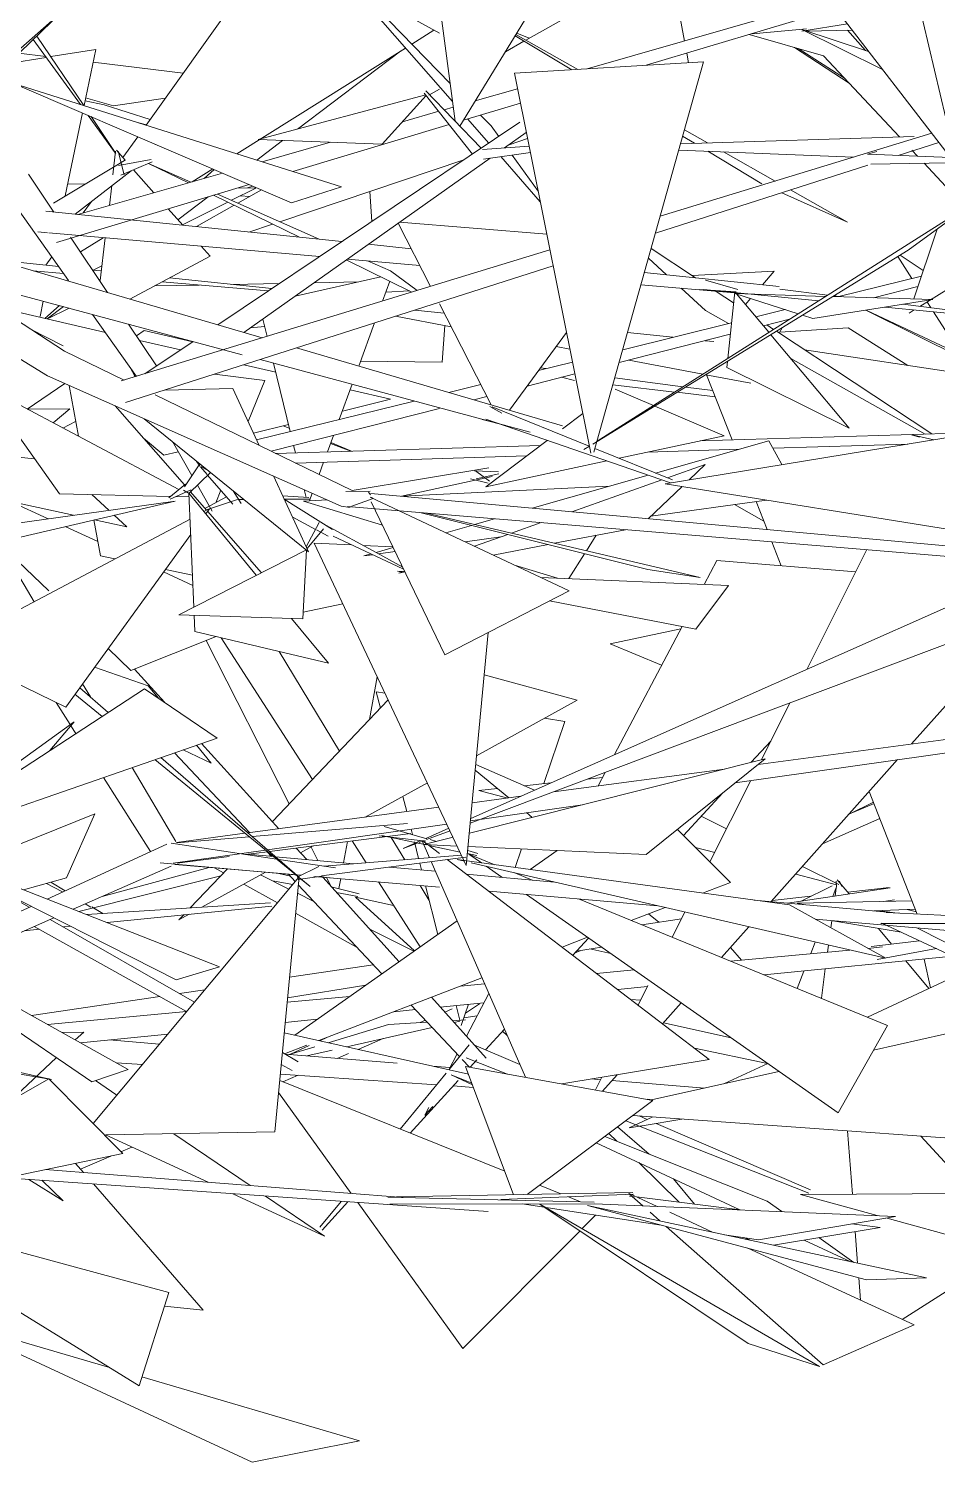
# Model space of a CAD drawing. Header units: millimetres. Extents: x 78096 to 288885, y -20632 to 149556.
# Drawn here: x 252855.6 to 253085.2, y 93341 to 93703.3 of the extents above; entities that cross this region are included whole.
import ezdxf

# ---------------------------------------------------------------- set-up
doc = ezdxf.new("R2010")
doc.units = ezdxf.units.MM
doc.layers.add('G-IMPT', color=8, linetype='Continuous', lineweight=9)
doc.layers.add('L-PLNT', color=71, linetype='Continuous', lineweight=9)

# ---------------------------------------------------------------- blocks, each defined once
blk = doc.blocks.new('ZZ-V - Tree Broadleaf 1 - 3dtree rotund SIMPLU-4826059-TOMH A-A')
at = {"layer": 'G-IMPT'}
for p, q in [((27321, 93720.96), (27324.86, 93700.22)), ((27214.84, 93715.37), (27188.8, 93678.94)), ((27247.11, 93708.54), (27265.63, 93689.46)), ((27262.94, 93702.22), (27250.86, 93708.84)), ((27305.18, 93712), (27284.79, 93700.46)), ((27266.24, 93684.9), (27245.63, 93708.42)), ((27261.57, 93702.97), (27255.94, 93699.44)), ((27296.36, 93692.96), (27282.06, 93701.53)), ((27282.28, 93701.88), (27297.88, 93693.05)), ((27282.48, 93702.21), (27285.58, 93700.9)), ((27341.22, 93701.89), (27360.01, 93696.47)), ((27366.06, 93702.96), (27370.63, 93697.84)), ((27176.09, 93698.09), (27164.72, 93696.27)), ((27176.09, 93698.09), (27173.13, 93683.88)), ((27254.37, 93698.45), (27211.76, 93671.71)), ((27227.08, 93677.93), (27253.12, 93697.66)), ((27284.31, 93700.18), (27279.61, 93697.52)), ((27352.66, 93698.59), (27366.47, 93689.58)), ((27365.31, 93690.81), (27353.6, 93698.32)), ((27163.59, 93696.09), (27154.05, 93694.56)), ((27156.68, 93697.11), (27163.45, 93696.28)), ((27175.41, 93694.83), (27198.18, 93692.06)), ((27325.43, 93697.15), (27325.89, 93694.71)), ((27360.01, 93696.47), (27379.2, 93675.98)), ((27262.94, 93688.08), (27260.27, 93686.57)), ((27173.39, 93685.13), (27178.21, 93684.09)), ((27180.61, 93683.87), (27173.54, 93685.87)), ((27189.82, 93680.37), (27178.21, 93684.09)), ((27180.61, 93683.87), (27193.66, 93685.74)), ((27172.75, 93682.04), (27168.37, 93661.05)), ((27188.89, 93679.07), (27186.61, 93679.64)), ((27275.43, 93674.41), (27270.07, 93680.52)), ((27273.35, 93681.51), (27276, 93678.78)), ((27186.72, 93676.04), (27182.95, 93670.76)), ((27277.94, 93676.09), (27276, 93678.78)), ((27327.39, 93674.37), (27324.4, 93676.16)), ((27324.85, 93677.78), (27330.7, 93674.47)), ((27216.78, 93670.13), (27223.3, 93675.07)), ((27285.21, 93675.59), (27280.53, 93674.01)), ((27344.45, 93664.14), (27330.78, 93672.34)), ((27382.36, 93672.6), (27383.77, 93671.09)), ((27269.14, 93670.19), (27222.59, 93654.55)), ((27288.43, 93659.57), (27278.43, 93670.99)), ((27287.89, 93662.25), (27281.32, 93671.38)), ((27334.75, 93672.18), (27347.76, 93664.82)), ((27385.42, 93669.33), (27391.92, 93662.39)), ((27205.67, 93667.89), (27200.49, 93664.64)), ((27206.04, 93667.73), (27203.51, 93665.5)), ((27173.38, 93664.04), (27169.02, 93664.14)), ((27216.52, 93663.03), (27210.42, 93659.97)), ((27217.96, 93662.61), (27212.03, 93659.25)), ((27216.52, 93663.03), (27212.17, 93663.14)), ((27215.83, 93663.53), (27214.4, 93663.08)), ((27245.33, 93662.19), (27245.85, 93654.57)), ((27349.49, 93661.88), (27366.1, 93654.43)), ((27351.69, 93662.59), (27366.1, 93654.43)), ((27174.99, 93659.63), (27172.94, 93656.76)), ((27196.86, 93655.03), (27204.52, 93660.84)), ((27209.47, 93659.48), (27198.02, 93653.72)), ((27211.06, 93658.71), (27201.52, 93653.3)), ((27214.93, 93660.9), (27212.67, 93661.1)), ((27220.8, 93653.95), (27214.81, 93651.94)), ((27177.98, 93650.51), (27172.22, 93646.9)), ((27166.74, 93643.21), (27150.98, 93644.84)), ((27165.01, 93645.66), (27163.5, 93643.55)), ((27177.63, 93643.44), (27175.4, 93642.32)), ((27160.24, 93642.13), (27167.97, 93641.47)), ((27177.46, 93642.11), (27175.26, 93642.33)), ((27220.62, 93637.65), (27194.71, 93640.33)), ((27347.51, 93642.07), (27326.8, 93640.94)), ((27344.57, 93638.63), (27347.51, 93642.07)), ((27202.23, 93638.53), (27190.94, 93638.31)), ((27192.86, 93639.34), (27219.7, 93637.04)), ((27222.54, 93638.94), (27210.49, 93638.7)), ((27242.61, 93639.35), (27231.25, 93639.12)), ((27255.41, 93637.05), (27249.4, 93636.72)), ((27151.16, 93632.95), (27178.52, 93626.56)), ((27162.84, 93634.46), (27162.03, 93630.56)), ((27166.94, 93633.36), (27163.25, 93630.12)), ((27163.81, 93629.99), (27167.91, 93633.1)), ((27169.35, 93632.71), (27163.87, 93629.98)), ((27340.29, 93633.62), (27341.56, 93635.11)), ((27265.91, 93628), (27251.86, 93630.65)), ((27264.16, 93631.43), (27256.73, 93632.21)), ((27370.66, 93632.21), (27395.33, 93619.97)), ((27370.78, 93632.23), (27391.17, 93622.6)), ((27167.82, 93623.17), (27159.64, 93627.43)), ((27188.29, 93627.02), (27186.35, 93625.72)), ((27188.29, 93627.02), (27200.6, 93624.23)), ((27218.78, 93628.08), (27215.14, 93627.71)), ((27264.32, 93628.3), (27263.6, 93619.09)), ((27321.96, 93625.34), (27310.47, 93626.55)), ((27348.8, 93626.4), (27349.58, 93627.77)), ((27348.94, 93626.64), (27366.2, 93627.71)), ((27366.2, 93627.71), (27381.34, 93618.24)), ((27187.14, 93624.54), (27197.47, 93622.13)), ((27295.92, 93622.35), (27292.45, 93623)), ((27332.28, 93624.26), (27330.13, 93624.48)), ((27398.06, 93615.72), (27355.19, 93622.18)), ((27213.51, 93618.38), (27221.59, 93616.5)), ((27243.02, 93619.3), (27263.6, 93619.09)), ((27329.48, 93616.02), (27310.77, 93619.55)), ((27288.47, 93617.6), (27289.82, 93617.42)), ((27293.77, 93615.22), (27297.08, 93614.46)), ((27307.27, 93615.13), (27324.49, 93612.86)), ((27341.63, 93613.73), (27330.23, 93615.88)), ((27330.47, 93615.83), (27336.88, 93599.41)), ((27168.32, 93613.63), (27158.74, 93607.2)), ((27171.7, 93600.33), (27169.34, 93613.18)), ((27240.39, 93612.1), (27250.58, 93609.72)), ((27306.76, 93613.33), (27322.35, 93611.5)), ((27322.99, 93611.43), (27332.63, 93610.3)), ((27325.16, 93612.77), (27332.02, 93611.86)), ((27169.53, 93607.26), (27158.77, 93607.18)), ((27169.53, 93607.26), (27165.36, 93603.69)), ((27181, 93608.01), (27198.52, 93588.01)), ((27238.41, 93606.71), (27250.58, 93609.72)), ((27160.64, 93594.64), (27059.97, 93604.41)), ((27167.79, 93602.4), (27171.01, 93604.07)), ((27193.3, 93595.53), (27188.17, 93599.83)), ((27215.94, 93601.14), (27224.78, 93603.33)), ((27225.01, 93602.41), (27223.44, 93603)), ((27193.3, 93595.53), (27196.94, 93596.43)), ((27240.58, 93596.55), (27235.41, 93598.5)), ((27240.76, 93596.56), (27235.49, 93598.72)), ((27170.47, 93580.36), (27109.74, 93593.58)), ((27175.11, 93585.59), (27179.42, 93581.62)), ((27200.06, 93586.26), (27204.11, 93581.64)), ((27164.04, 93579.46), (27154.54, 93583.83)), ((27337.47, 93583.07), (27344.91, 93578.85)), ((27342.97, 93583.84), (27345.74, 93576.73)), ((27177.27, 93570.07), (27175.59, 93579.18)), ((27183.95, 93577.43), (27175.76, 93579.21)), ((27180.76, 93580.38), (27183.95, 93577.43)), ((27204.34, 93581.37), (27217.94, 93565.85)), ((27176.6, 93573.69), (27168.34, 93577.49)), ((27231.29, 93573.28), (27240.78, 93572.85)), ((27231.29, 93573.28), (27269.74, 93491.88)), ((27243.68, 93572.72), (27251.2, 93572.37)), ((27346.93, 93573.67), (27349.31, 93567.6)), ((27370.97, 93571.68), (27355.76, 93541.4)), ((27155.2, 93567.46), (27160.5, 93558.51)), ((27156.38, 93568.78), (27164.2, 93561.22)), ((27177.27, 93570.07), (27180.88, 93569.32)), ((27333.04, 93568.93), (27329.86, 93562.89)), ((27368.14, 93566.05), (27333.04, 93568.93)), ((27200.64, 93562.64), (27193.24, 93566.04)), ((27193.68, 93566.65), (27200.53, 93565.22)), ((27430.44, 93562.63), (27270.74, 93502.54)), ((27238.5, 93558.01), (27228.5, 93555.87)), ((27270.86, 93503.73), (27393.85, 93558.3)), ((27411.58, 93555.53), (27382.25, 93522.56)), ((27206.56, 93549.7), (27185, 93541.15)), ((27207.8, 93549.4), (27230.86, 93513.58)), ((27275.26, 93550.73), (27269.74, 93491.88)), ((27306.12, 93547.83), (27323.93, 93551.62)), ((27324.26, 93552.25), (27307.2, 93519.86)), ((27179.23, 93546.71), (27185, 93541.15)), ((27204.03, 93548.69), (27224.98, 93507.39)), ((27222.47, 93545.91), (27237.65, 93520.71)), ((27306.12, 93547.83), (27319.09, 93542.44)), ((27189.38, 93537.28), (27175.78, 93541.94)), ((27193.45, 93533.1), (27185.86, 93541.49)), ((27247.25, 93539.5), (27245.29, 93528.74)), ((27274.26, 93540.06), (27297.71, 93533.59)), ((27170.84, 93535.13), (27177.72, 93529.5)), ((27172.03, 93536.77), (27179.27, 93530.52)), ((27172.76, 93537.78), (27174.73, 93534.44)), ((27189.38, 93537.28), (27191.92, 93534.14)), ((27249.19, 93535.38), (27246.97, 93535.73)), ((27248.02, 93531.6), (27246.97, 93535.73)), ((27166.1, 93533.05), (27169.64, 93527.44)), ((27249.99, 93533.68), (27220.74, 93502.93)), ((27272.34, 93519.6), (27297.71, 93533.59)), ((27337.69, 93512.72), (27486.73, 93534)), ((27460.26, 93533.01), (27343.48, 93517.37)), ((27351.5, 93532.93), (27344.29, 93518.58)), ((27294.67, 93528.23), (27289.31, 93512.53)), ((27294.67, 93528.23), (27289.47, 93529.05)), ((27169.82, 93527.17), (27171.08, 93525.17)), ((27214.91, 93500.15), (27195.98, 93520.32)), ((27205.23, 93517.71), (27198.17, 93521.08)), ((27201.55, 93522.25), (27205.23, 93517.71)), ((27222.35, 93501.15), (27202.85, 93522.71)), ((27346.65, 93523.27), (27341.71, 93517.93)), ((27185.28, 93516.6), (27196.31, 93497.93)), ((27191.04, 93518.61), (27227.51, 93488.79)), ((27192.5, 93519.11), (27227.6, 93488.84)), ((27345.29, 93518.83), (27270.51, 93500.01)), ((27287, 93510.89), (27272.13, 93517.33)), ((27315.21, 93494.64), (27345.29, 93518.83)), ((27378.72, 93518.6), (27346.79, 93482.71)), ((27178.07, 93514.1), (27189.91, 93495.35)), ((27272, 93515.97), (27280.48, 93508.93)), ((27334.98, 93516.23), (27291.75, 93510.44)), ((27300.33, 93513.67), (27304.16, 93514.07)), ((27304.84, 93515.37), (27303.04, 93511.96)), ((27341.64, 93513.3), (27331.31, 93492.74)), ((27244.21, 93504.08), (27259.89, 93512.73)), ((27254.67, 93505.48), (27253.69, 93509.31)), ((27283.49, 93509.34), (27271.23, 93507.7)), ((27272.88, 93510.83), (27277.6, 93511.32)), ((27272.88, 93510.83), (27280.21, 93508.9)), ((27284.39, 93512.02), (27291.11, 93512.72)), ((27334.57, 93510.21), (27324.62, 93499.45)), ((27371.58, 93510.57), (27383.69, 93479.57)), ((27262.81, 93506.57), (27214.54, 93500.1)), ((27270.8, 93503.16), (27299.11, 93507.21)), ((27372.65, 93507.83), (27366.45, 93504.81)), ((27372.77, 93507.52), (27367.41, 93505.28)), ((27254.84, 93502.48), (27215.59, 93499.19)), ((27219.49, 93495.83), (27264.82, 93502.31)), ((27284.98, 93505.2), (27286.41, 93504.01)), ((27329.11, 93504.3), (27335.52, 93501.12)), ((27374.26, 93503.69), (27359.78, 93497.31)), ((27213.8, 93500), (27196.46, 93497.68)), ((27214.86, 93499.13), (27196.51, 93497.6)), ((27255.73, 93499.93), (27219.99, 93495.4)), ((27259.49, 93498.01), (27247.71, 93499.38)), ((27259.63, 93497.03), (27248.35, 93499.39)), ((27259.79, 93498.59), (27249.01, 93501.71)), ((27250.77, 93498.95), (27254.17, 93493.31)), ((27256.14, 93499.69), (27255.8, 93501.03)), ((27266.39, 93498.97), (27259.01, 93497.12)), ((27259.48, 93498.68), (27265.31, 93501.27)), ((27265.62, 93500.61), (27259.68, 93498.38)), ((27262.23, 93497.93), (27260.58, 93498.41)), ((27323.09, 93500.98), (27336.46, 93487.57)), ((27163.82, 93483.37), (27194.04, 93497.24)), ((27221.79, 93493.46), (27195.19, 93497.45)), ((27195.66, 93492.43), (27218.98, 93495.76)), ((27219.5, 93495.34), (27213.97, 93494.64)), ((27220.54, 93494.15), (27219.43, 93495.33)), ((27229.41, 93493.35), (27226.77, 93496.26)), ((27227.86, 93495.06), (27231.01, 93496.8)), ((27230.5, 93496.51), (27232.24, 93493.09)), ((27239.7, 93497.9), (27238.72, 93492.51)), ((27240.86, 93498.05), (27244.41, 93492.53)), ((27253.81, 93496.17), (27258.27, 93498.15)), ((27257.58, 93497.59), (27253.81, 93496.17)), ((27257.69, 93493.59), (27256.62, 93497.79)), ((27259.08, 93498.15), (27257.81, 93497.67)), ((27258.56, 93498.11), (27260.43, 93493.81)), ((27259.94, 93497.16), (27258.72, 93498.09)), ((27267.45, 93496.74), (27259.01, 93497.12)), ((27262.94, 93494.88), (27260.07, 93497.07)), ((27268.15, 93495.25), (27260.29, 93496.9)), ((27272.43, 93494.35), (27270.02, 93494.86)), ((27272.66, 93494.91), (27270.1, 93495.65)), ((27315.21, 93494.64), (27270.19, 93496.62)), ((27283.67, 93496.03), (27282.07, 93491.34)), ((27292.7, 93495.63), (27285.86, 93490.82)), ((27327.69, 93496.37), (27332.5, 93495.1)), ((27170.39, 93480.79), (27195.18, 93491.7)), ((27177.73, 93484.02), (27204.74, 93491.37)), ((27227.36, 93489.41), (27192.33, 93492.48)), ((27196.1, 93492.11), (27228, 93489.38)), ((27209.78, 93494.11), (27196.68, 93492.45)), ((27208.41, 93489.98), (27206.13, 93491.25)), ((27214.48, 93494.7), (27221, 93494.11)), ((27221.54, 93494.06), (27241.23, 93492.28)), ((27236.64, 93491.24), (27222.33, 93493.38)), ((27226.96, 93488.87), (27232.45, 93491.58)), ((27269.61, 93493.96), (27233.16, 93489.24)), ((27233.71, 93491.68), (27268.52, 93494.46)), ((27250.27, 93491.46), (27261.92, 93490.4)), ((27258.42, 93490.72), (27257.98, 93492.46)), ((27260.86, 93492.83), (27284.67, 93438.31)), ((27331.13, 93442.84), (27264.93, 93493.36)), ((27351.38, 93481.89), (27267.42, 93493.34)), ((27269.25, 93492.92), (27267.42, 93493.34)), ((27273.57, 93492.5), (27270.39, 93494.73)), ((27270.39, 93494.73), (27276.97, 93492.04)), ((27375.71, 93468.4), (27270.97, 93492.52)), ((27278.74, 93488.88), (27274.79, 93491.64)), ((27354.71, 93491.61), (27363.85, 93487.08)), ((27168.36, 93485.46), (27164.74, 93487.62)), ((27171.81, 93480.23), (27207.68, 93489.21)), ((27227.43, 93488.89), (27175.4, 93426.64)), ((27209.36, 93490.97), (27199.99, 93481.13)), ((27202.94, 93481.31), (27218.95, 93490.14)), ((27217.73, 93489.47), (27224.92, 93485.89)), ((27225.87, 93487.03), (27220.75, 93487.97)), ((27221.35, 93424.5), (27227.47, 93488.94)), ((27225.27, 93489.11), (27222.36, 93489.84)), ((27226.51, 93487.79), (27224.78, 93489.63)), ((27227.28, 93488.3), (27233.81, 93489.24)), ((27227.67, 93488.66), (27230.25, 93486.55)), ((27227.87, 93488.6), (27230.25, 93486.55)), ((27231.24, 93489.1), (27262.94, 93486.39)), ((27235.3, 93488.71), (27231.61, 93489.03)), ((27252.75, 93467.54), (27233.46, 93488.87)), ((27234.42, 93488.78), (27235.55, 93486.56)), ((27238, 93488.52), (27237.54, 93486)), ((27247.52, 93487.71), (27258.09, 93471.29)), ((27269.73, 93489.69), (27292.03, 93487.67)), ((27281.97, 93489.99), (27286.38, 93488.18)), ((27336.46, 93487.57), (27329.46, 93484.88)), ((27353, 93489.69), (27363.28, 93486.98)), ((27363.21, 93487.92), (27363.32, 93486.41)), ((27366.5, 93484.66), (27363.48, 93488.24)), ((27364.01, 93487.92), (27364.67, 93486.56)), ((27159.27, 93481.28), (27153.59, 93484.54)), ((27163.67, 93487.33), (27167.73, 93485.16)), ((27222, 93482.39), (27213.5, 93487.14)), ((27227.08, 93484.82), (27231.24, 93482.75)), ((27248.4, 93464.47), (27227.28, 93486.97)), ((27242.68, 93484.7), (27235.61, 93486.49)), ((27242.31, 93484.02), (27236.95, 93485)), ((27256.65, 93470.28), (27241.76, 93483.88)), ((27241.76, 93483.88), (27251.35, 93481.76)), ((27258.09, 93486.81), (27260.39, 93482.99)), ((27262.57, 93474.44), (27259.45, 93486.69)), ((27275.47, 93485.32), (27318.09, 93481.67)), ((27363.71, 93429.32), (27284.98, 93484.5)), ((27356.84, 93484.07), (27347.02, 93482.96)), ((27376.86, 93486.2), (27350.89, 93482.34)), ((27362.15, 93486.69), (27354.39, 93482.86)), ((27362.36, 93484.04), (27363.22, 93486.26)), ((27363.21, 93486.22), (27362.93, 93484.12)), ((27376.6, 93486.28), (27366.12, 93485.11)), ((27132.7, 93469.09), (27159.8, 93481.52)), ((27173.43, 93482.13), (27174.89, 93481.35)), ((27220.26, 93482.4), (27173.73, 93479.48)), ((27177.92, 93479.74), (27175.13, 93481.41)), ((27175.33, 93481.11), (27177.91, 93479.74)), ((27220.58, 93481.6), (27178.94, 93477.43)), ((27298.12, 93483.38), (27376.17, 93451.44)), ((27319.99, 93481.23), (27311.42, 93477.94)), ((27342.5, 93483.1), (27378.92, 93479.8)), ((27351.38, 93481.89), (27375.71, 93468.4)), ((27382.39, 93482.89), (27353.33, 93482.35)), ((27353.33, 93482.35), (27354.93, 93481.97)), ((27383.21, 93480.78), (27372.76, 93480.35)), ((27377.46, 93479.93), (27374.25, 93480.41)), ((27377.91, 93483.2), (27375.16, 93482.76)), ((27383.48, 93480.1), (27381.16, 93480.7)), ((27137.61, 93466.35), (27165.5, 93478.64)), ((27201.03, 93457.31), (27164.58, 93478.23)), ((27197.1, 93478.09), (27199.73, 93479.54)), ((27198.43, 93479.49), (27197.1, 93478.09)), ((27267.41, 93477.85), (27226.36, 93448.97)), ((27242.12, 93471.16), (27226.6, 93479.82)), ((27324.08, 93478.35), (27314.05, 93476.86)), ((27315.81, 93479.63), (27318.37, 93477.5)), ((27324.96, 93480.09), (27321.75, 93473.71)), ((27357.91, 93478.26), (27395.32, 93475.06)), ((27362.09, 93477.89), (27361.85, 93476.09)), ((27379.66, 93474.97), (27361.86, 93477.93)), ((27407.04, 93477.16), (27374.5, 93477.18)), ((27429.96, 93451.48), (27374.76, 93477.25)), ((27408.94, 93478.35), (27375.83, 93479.94)), ((27161.9, 93475.72), (27157.99, 93475.33)), ((27199.06, 93454.95), (27160.57, 93476.47)), ((27169.71, 93476.5), (27167.91, 93476.32)), ((27245.34, 93475.73), (27256.5, 93470.18)), ((27300.39, 93473.7), (27293.94, 93471.22)), ((27300.65, 93473.52), (27296.63, 93469.17)), ((27341.14, 93476.36), (27334.24, 93468.6)), ((27377.18, 93471.99), (27373.86, 93475.93)), ((27430.38, 93452.1), (27383.76, 93476.05)), ((27298.71, 93470.4), (27297.11, 93469.7)), ((27303.9, 93471.24), (27297.6, 93470.22)), ((27300.96, 93470.76), (27306.26, 93469.59)), ((27336.46, 93467.69), (27366.64, 93470.49)), ((27336.49, 93471.13), (27339.31, 93467.96)), ((27356.76, 93469.58), (27357.89, 93472.51)), ((27361.26, 93471.73), (27361.03, 93469.97)), ((27371.18, 93470.91), (27374.95, 93471.26)), ((27384.25, 93472.83), (27372.02, 93471.38)), ((27388.53, 93470.83), (27373.55, 93468.13)), ((27246.23, 93466.78), (27225.06, 93463.64)), ((27345.04, 93464.18), (27392.64, 93468.91)), ((27371.08, 93453.53), (27398.36, 93466.24)), ((27386.64, 93460.78), (27380.78, 93467.73)), ((27387.06, 93460.97), (27385.48, 93468.2)), ((27273.7, 93463.44), (27232.48, 93447.6)), ((27302.67, 93464.56), (27312.18, 93465.44)), ((27353.35, 93460.78), (27355.05, 93465.18)), ((27360.45, 93465.71), (27359.46, 93458.28)), ((27192.25, 93458.76), (27159.85, 93453.94)), ((27203.66, 93460.46), (27197.22, 93459.5)), ((27224.46, 93457.31), (27240.29, 93458.77)), ((27244.32, 93461.6), (27224.57, 93458.41)), ((27274.78, 93443.18), (27260.9, 93458.53)), ((27268.31, 93461.37), (27274.36, 93461.93)), ((27275.42, 93459.49), (27269.76, 93448.73)), ((27307.99, 93460.5), (27315.49, 93461.25)), ((27315.62, 93461.5), (27313.14, 93456.57)), ((27163.89, 93451.69), (27199.06, 93454.95)), ((27251.45, 93454.89), (27256.88, 93455.43)), ((27267.93, 93443.66), (27255.81, 93456.57)), ((27263.14, 93456.05), (27274.19, 93457.15)), ((27264.27, 93454.8), (27266.19, 93455.63)), ((27268.09, 93452.74), (27267.14, 93456.45)), ((27270.25, 93456.76), (27268.43, 93451.41)), ((27269.5, 93454.54), (27273.06, 93456.86)), ((27313.76, 93457.8), (27311.32, 93457.96)), ((27324.03, 93457.13), (27319.33, 93451.85)), ((27372.65, 93445.19), (27420.45, 93455.92)), ((27223.97, 93452.17), (27232.03, 93452.97)), ((27250.06, 93451.64), (27234.86, 93447.07)), ((27250.06, 93451.64), (27259.88, 93452.24)), ((27258.08, 93452.13), (27259.43, 93452.72)), ((27266.24, 93452.63), (27269.57, 93452.83)), ((27268.1, 93452.5), (27266.65, 93452.17)), ((27269.09, 93453.35), (27272.45, 93453.85)), ((27319.54, 93452.08), (27336.68, 93448.27)), ((27363.71, 93429.32), (27376.17, 93451.44)), ((27167.55, 93449.65), (27173.04, 93449.73)), ((27173.04, 93449.73), (27170.93, 93447.76)), ((27172.24, 93447.03), (27194.27, 93449.22)), ((27192.19, 93446.73), (27179.52, 93447.75)), ((27270.25, 93439.13), (27223.73, 93449.56)), ((27232.69, 93447.55), (27234.47, 93448.36)), ((27261.12, 93450.92), (27239.54, 93446.02)), ((27242.41, 93445.37), (27248.75, 93448.11)), ((27279.35, 93450.49), (27274.55, 93445.3)), ((27280.06, 93448.87), (27278.87, 93449.96)), ((27227.26, 93442.25), (27223.25, 93444.55)), ((27229.46, 93446.44), (27223.77, 93444.25)), ((27252.26, 93441.87), (27223.93, 93444.16)), ((27231.45, 93446.04), (27224.93, 93444.08)), ((27225.28, 93444.19), (27230, 93446.33)), ((27235.8, 93445.17), (27229.41, 93443.72)), ((27237.13, 93443.09), (27239.99, 93444.33)), ((27267.39, 93444.24), (27265.29, 93440.24)), ((27265.33, 93440.23), (27270.49, 93446.53)), ((27283.26, 93441.54), (27271.62, 93446.56)), ((27327.37, 93445.72), (27345.82, 93441.77)), ((27166.15, 93443.28), (27154.54, 93432.41)), ((27187.84, 93441.52), (27181.31, 93441.97)), ((27225.7, 93440.06), (27222.97, 93441.59)), ((27265.58, 93440.79), (27261.31, 93441.14)), ((27270.55, 93440.86), (27268.71, 93442.83)), ((27280.16, 93439.13), (27269.69, 93443.27)), ((27270.69, 93440.84), (27272.42, 93442.74)), ((27331.13, 93442.84), (27293.9, 93436.64)), ((27335, 93436.73), (27345.9, 93441.81)), ((27176.05, 93437.49), (27181.42, 93433.84)), ((27222.58, 93437.5), (27279.44, 93414.58)), ((27262.2, 93436.41), (27222.74, 93439.12)), ((27223.4, 93437.17), (27227.21, 93438.82)), ((27253.03, 93425.23), (27264.64, 93439.39)), ((27255.58, 93424.2), (27267.69, 93437.53)), ((27271.26, 93436.42), (27265.95, 93438.91)), ((27265.95, 93438.91), (27271.1, 93436.84)), ((27303.66, 93437.71), (27301.4, 93437.89)), ((27303.97, 93438.32), (27302.36, 93435.12)), ((27307.88, 93438.97), (27304.16, 93434.79)), ((27329.91, 93435.59), (27306.55, 93437.48)), ((27316.56, 93432.59), (27348.74, 93439.82)), ((27240.66, 93408.96), (27222.3, 93434.5)), ((27271.5, 93435.77), (27266.41, 93436.12)), ((27261.27, 93430.93), (27259.22, 93428.72)), ((27260.27, 93430.71), (27259.22, 93428.72)), ((27316.85, 93432.65), (27315.46, 93432.75)), ((27356.26, 93409.03), (27310.01, 93427.32)), ((27310.9, 93425.51), (27316.87, 93428.29)), ((27314.1, 93426.05), (27310.9, 93425.51)), ((27483.23, 93416.48), (27311.79, 93428.65)), ((27315.48, 93427.64), (27313.39, 93428.54)), ((27324.2, 93427.77), (27314.16, 93426.06)), ((27356.73, 93409.84), (27317.72, 93426.67)), ((27178.56, 93423.76), (27204.51, 93411.78)), ((27221.35, 93424.5), (27178.62, 93423.76)), ((27195.83, 93424.05), (27215.13, 93410.95)), ((27304.75, 93423.38), (27345.76, 93406.99)), ((27307.76, 93422.18), (27305.76, 93424.14)), ((27315.93, 93418.91), (27307.97, 93425.79)), ((27367.31, 93408.76), (27366.1, 93424.8)), ((27384.6, 93423.48), (27397.88, 93408.99)), ((27182.45, 93419.51), (27185.2, 93420.69)), ((27338.82, 93404.82), (27302.59, 93421.76)), ((27173.01, 93414.23), (27170.98, 93416.56)), ((27172.25, 93415.11), (27179.93, 93418.42)), ((27323.56, 93406.73), (27313.31, 93416.75)), ((27322.09, 93412.65), (27327.44, 93406.24)), ((27203.26, 93379.5), (27175.5, 93411.37)), ((27210.75, 93408.9), (27233.91, 93398.2)), ((27219.02, 93408.31), (27233.91, 93398.2)), ((27288.26, 93411.03), (27293.63, 93408.86)), ((27295.52, 93408.1), (27298.63, 93406.84)), ((27480.28, 93409.62), (27354.17, 93408.66)), ((27373.56, 93403.37), (27354.17, 93408.66)), ((27232.73, 93400.47), (27238.07, 93406.97)), ((27233.31, 93399.67), (27239.83, 93406.85)), ((27268.83, 93369.79), (27242.31, 93406.68)), ((27349.47, 93404.37), (27345.76, 93406.99)), ((27298.96, 93400.02), (27302.41, 93403.48)), ((27467.23, 93377.79), (27375.77, 93402.76)), ((27268.83, 93369.79), (27298.4, 93399.46)), ((27366.88, 93391.69), (27355.15, 93397.18)), ((27367.65, 93391.53), (27358.79, 93397.79)), ((27368.62, 93391.32), (27368.02, 93399.32)), ((27379.92, 93377.09), (27406.81, 93394.29)), ((27369.32, 93381.98), (27368.9, 93387.62)), ((27203.26, 93379.5), (27193.5, 93380.5)), ((27179.56, 93364.99), (27137.81, 93377.24)), ((27137.81, 93377.24), (27215.58, 93341.01)), ((27242.75, 93346.44), (27187.77, 93362.58)), ((27242.75, 93346.44), (27215.58, 93341.01))]:
    blk.add_line(p, q, dxfattribs=at)
blk = doc.blocks.new('ZZ-V - Tree Broadleaf 1 - 3dtree rotund SIMPLU-4826034-TOMH A-A')
at = {"layer": 'G-IMPT'}
for p, q in [((27268.09, 93678.72), (27310.25, 93747.53)), ((27144.84, 93687.55), (27202.78, 93738.77)), ((27258.87, 93740.23), (27266.9, 93679.96)), ((27350.8, 93724.29), (27393.79, 93668.55)), ((27359.95, 93710.25), (27300.3, 93693.19)), ((27383.71, 93711.37), (27393.79, 93668.55)), ((27167.76, 93707.81), (27147.3, 93688.04)), ((27360.89, 93707.8), (27315.19, 93694.08)), ((27161.21, 93701.48), (27173.04, 93683.91)), ((27355.73, 93703.32), (27342.02, 93702.04)), ((27366.04, 93704.53), (27354.49, 93702.72)), ((27371.39, 93697.59), (27354.52, 93703.09)), ((27374.92, 93693.02), (27354.52, 93703.09)), ((27367.24, 93702.98), (27355.58, 93702.74)), ((27172.21, 93684.17), (27160.31, 93700.62)), ((27329.67, 93694.94), (27281.89, 93692.1)), ((27329.67, 93694.94), (27301.98, 93596.28)), ((27301.21, 93596.06), (27281.89, 93692.1)), ((27225.59, 93659.34), (27156.92, 93688.84)), ((27157.26, 93688.88), (27238.23, 93663.37)), ((27259.12, 93687.02), (27271.33, 93671.66)), ((27259.5, 93687.59), (27273.52, 93673.12)), ((27282.68, 93688.15), (27272, 93685.1)), ((27217.17, 93675.29), (27259.48, 93686.58)), ((27248.43, 93674.17), (27259.6, 93686.42)), ((27266.42, 93683.5), (27264.11, 93682.84)), ((27283.41, 93684.53), (27269, 93680.2)), ((27181.03, 93671.98), (27174.2, 93681.42)), ((27174.94, 93681.1), (27181.19, 93671.81)), ((27283.3, 93679.68), (27206.93, 93628.48)), ((27262.76, 93682.45), (27253.59, 93679.83)), ((27265.4, 93679.12), (27225.89, 93667.26)), ((27284.9, 93677.11), (27279.42, 93673.23)), ((27387.34, 93676.92), (27318.72, 93655.94)), ((27323.86, 93674.26), (27382.88, 93676.09)), ((27181.07, 93672.38), (27180.42, 93666.39)), ((27183.53, 93670.11), (27181.3, 93672.63)), ((27181.75, 93672.37), (27183.24, 93666.36)), ((27248.43, 93674.17), (27217.17, 93675.29)), ((27235.44, 93674.64), (27218.16, 93669.69)), ((27285.6, 93673.66), (27273.8, 93672.84)), ((27367.55, 93670.87), (27323.41, 93672.63)), ((27373.44, 93672.3), (27371.1, 93671.59)), ((27389.15, 93674.57), (27378.91, 93671.29)), ((27181.8, 93669.07), (27165.41, 93659.27)), ((27183.64, 93670.18), (27181.84, 93669.1)), ((27190.08, 93670.24), (27181.88, 93668.77)), ((27190.34, 93669.67), (27182.42, 93666.35)), ((27199.5, 93664.36), (27189.41, 93669.28)), ((27200.14, 93664.54), (27189.46, 93669.3)), ((27275.74, 93670.62), (27213.5, 93626.55)), ((27285.93, 93672.01), (27274.04, 93670.39)), ((27371.19, 93668.83), (27317.52, 93651.66)), ((27392.1, 93670.74), (27371.22, 93671.61)), ((27404.65, 93669.62), (27371.92, 93669.13)), ((27159.08, 93666.58), (27165.47, 93657)), ((27185.04, 93667.44), (27170.9, 93656.44)), ((27208.15, 93666.83), (27171.58, 93656.37)), ((27190.81, 93661.87), (27185.65, 93667.7)), ((27214.86, 93663.94), (27166.14, 93649.31)), ((27179.54, 93658.65), (27180.17, 93663.66)), ((27232.54, 93650.12), (27206.87, 93661.55)), ((27225.59, 93659.34), (27238.23, 93663.37)), ((27153.89, 93661.37), (27169.2, 93639.73)), ((27198.08, 93653.65), (27194.41, 93657.8)), ((27227.61, 93650.62), (27205.87, 93661.24)), ((27397.21, 93658.93), (27302.77, 93599.1)), ((27397.21, 93658.93), (27381.41, 93647.33)), ((27098.79, 93655.67), (27163.92, 93615.58)), ((27218.17, 93625.19), (27117.1, 93654.75)), ((27238.32, 93649.53), (27163.5, 93657.2)), ((27252.52, 93654.18), (27260.69, 93638.19)), ((27252.83, 93654.4), (27290.08, 93651.39)), ((27163.93, 93651.74), (27161.49, 93651.96)), ((27232.66, 93645.73), (27164.23, 93651.72)), ((27169.7, 93650.67), (27179.07, 93636.62)), ((27388.69, 93652.67), (27382.8, 93635.02)), ((27384.33, 93633.14), (27417.41, 93653.68)), ((27213.08, 93620.94), (27112.3, 93648.06)), ((27177.17, 93639.73), (27178.51, 93650.47)), ((27290.87, 93647.42), (27182.54, 93614.3)), ((27204.99, 93645.84), (27202.77, 93648.34)), ((27255.81, 93647.73), (27244.98, 93648.84)), ((27301.73, 93598.37), (27381.41, 93647.33)), ((27316.44, 93647.79), (27327.68, 93640.36)), ((27291.69, 93643.39), (27183.63, 93608.83)), ((27204.99, 93645.84), (27184.73, 93634.97)), ((27256, 93636.76), (27239.38, 93644.88)), ((27257.97, 93643.51), (27239.71, 93645.11)), ((27250.56, 93642.1), (27244.8, 93644.66)), ((27320.31, 93641.12), (27315.74, 93645.3)), ((27378.82, 93645.73), (27382.35, 93640.22)), ((27385.19, 93642.19), (27379.38, 93646.08)), ((27137.25, 93642), (27168.19, 93621.87)), ((27248.16, 93640.59), (27226.48, 93635.74)), ((27257.35, 93637.17), (27250.56, 93642.1)), ((27348.82, 93638.19), (27314.72, 93641.69)), ((27338.31, 93637.39), (27330.15, 93639.81)), ((27384.73, 93640.81), (27363.85, 93635.67)), ((27250.41, 93639.49), (27248.58, 93634.49)), ((27337.53, 93636.54), (27313.86, 93638.61)), ((27330.21, 93632.07), (27324.02, 93637.73)), ((27337.97, 93636.8), (27328.78, 93637.38)), ((27358.77, 93634.57), (27329.78, 93637.38)), ((27332.84, 93636.95), (27337.27, 93634.02)), ((27337.57, 93636.87), (27335.8, 93620.02)), ((27346.18, 93626.6), (27337.57, 93636.87)), ((27360.52, 93635.68), (27337.57, 93636.37)), ((27337.57, 93636.37), (27353.59, 93631.29)), ((27340.46, 93636.29), (27337.87, 93636.51)), ((27348.98, 93637.49), (27361.03, 93636.01)), ((27383.86, 93638.18), (27372.64, 93635.32)), ((27262.94, 93633.8), (27276, 93608.28)), ((27387.66, 93634.87), (27357.3, 93630.11)), ((27387.66, 93634.87), (27362.37, 93635.63)), ((27362.66, 93635.81), (27363.85, 93635.66)), ((27400.56, 93630.53), (27375.46, 93632.96)), ((27380.02, 93633.67), (27400.69, 93631.13)), ((27386.16, 93634.28), (27387.11, 93632.8)), ((27175.3, 93631.11), (27186.37, 93615.47)), ((27218.32, 93629.96), (27219.39, 93625.56)), ((27246.55, 93628.96), (27242.57, 93618.06)), ((27336.74, 93628.99), (27309.26, 93622.21)), ((27330.21, 93632.07), (27336.01, 93628.81)), ((27350.31, 93632.33), (27342.91, 93630.51)), ((27351.4, 93629.91), (27344.82, 93628.23)), ((27354.72, 93630.93), (27357.3, 93630.11)), ((27381.62, 93631.46), (27382.88, 93632.24)), ((27387.77, 93631.77), (27411.96, 93594.05)), ((27184.39, 93628.66), (27191.44, 93618.09)), ((27280.61, 93606.93), (27295.07, 93626.57)), ((27336.44, 93626.09), (27308.34, 93618.93)), ((27345.7, 93628.45), (27347.37, 93627.35)), ((27366.49, 93602.4), (27346.69, 93625.99)), ((27348.11, 93626.86), (27387.38, 93600.91)), ((27168.19, 93621.87), (27183.31, 93614.53)), ((27200.67, 93624.28), (27188.5, 93616.12)), ((27294.05, 93603), (27226.85, 93622.65)), ((27285.86, 93601.36), (27217.66, 93619.71)), ((27221.03, 93618.8), (27225.23, 93601.51)), ((27296.58, 93619.09), (27288.01, 93616.98)), ((27335.72, 93619.25), (27335.56, 93617.68)), ((27351.77, 93619.94), (27385.69, 93600.86)), ((27163.92, 93615.58), (27238.14, 93582.69)), ((27184.67, 93617.86), (27186.09, 93615.38)), ((27206.11, 93616.02), (27218.78, 93614.45)), ((27214.6, 93604.03), (27218.78, 93614.45)), ((27297.18, 93616.09), (27285.08, 93613)), ((27366.49, 93602.4), (27335.56, 93617.68)), ((27147.46, 93613.18), (27197.12, 93586.87)), ((27147.46, 93613.18), (27166.95, 93585.77)), ((27191.1, 93610.76), (27240.88, 93586.61)), ((27193.59, 93612.01), (27210.72, 93612.4)), ((27210.72, 93612.4), (27217.4, 93598)), ((27240.89, 93613.46), (27237.63, 93604.56)), ((27273.39, 93613.38), (27265.35, 93611.39)), ((27317.01, 93608.12), (27307.35, 93612.25)), ((27256.59, 93609.23), (27216.74, 93599.42)), ((27262.94, 93607.36), (27220.45, 93596.52)), ((27274.91, 93610.41), (27271.6, 93609.56)), ((27278.7, 93606.14), (27275.69, 93607.89)), ((27300.78, 93597.84), (27276.29, 93607.78)), ((27334.9, 93600.47), (27317.36, 93607.97)), ((27188.36, 93604.75), (27229.88, 93571.09)), ((27279.72, 93603.06), (27273.71, 93604.58)), ((27321.36, 93588.56), (27274.65, 93604.62)), ((27299.19, 93606.08), (27294.05, 93602.19)), ((27236.15, 93600.53), (27234.64, 93596.38)), ((27334.9, 93600.47), (27308.35, 93594.76)), ((27319.95, 93588.33), (27395.58, 93600.7)), ((27328.86, 93599.17), (27401.78, 93601.33)), ((27384.26, 93600.12), (27382.25, 93600.66)), ((27387.84, 93599.43), (27382.39, 93600.65)), ((27195.48, 93598.98), (27200.38, 93590.41)), ((27221.55, 93595.99), (27288.48, 93597.97)), ((27226.09, 93597.96), (27226.53, 93596.14)), ((27290.19, 93599.27), (27274.66, 93587.53)), ((27299.46, 93596.98), (27300.85, 93597.83)), ((27321.84, 93589.28), (27302.25, 93597.24)), ((27315.54, 93596.31), (27338.75, 93597.03)), ((27346.18, 93599.14), (27317.57, 93591.02)), ((27346.18, 93599.14), (27349.49, 93593.16)), ((27347.2, 93597.3), (27381.28, 93598.36)), ((27198.51, 93587.58), (27202.36, 93593.4)), ((27201.45, 93594.14), (27202.41, 93592.78)), ((27204.21, 93590.69), (27202.55, 93592.58)), ((27204.61, 93591.57), (27202.62, 93592.67)), ((27226.6, 93593.54), (27285.02, 93595.36)), ((27233.68, 93593.76), (27232.54, 93590.66)), ((27305.25, 93594.1), (27274.66, 93587.53)), ((27330.1, 93593.2), (27320.54, 93589.81)), ((27330.1, 93593.2), (27326.02, 93589.32)), ((27199.72, 93585.93), (27205.06, 93591.21)), ((27210.76, 93583.2), (27204.36, 93590.52)), ((27220.97, 93590.3), (27229.88, 93571.09)), ((27240.88, 93586.61), (27275.41, 93592.38)), ((27253.33, 93585.17), (27276.28, 93590.12)), ((27275.28, 93588.51), (27270.83, 93589.55)), ((27277.85, 93591.31), (27271.83, 93591.59)), ((27275.57, 93589), (27272.04, 93591.59)), ((27277.95, 93590.81), (27272.25, 93589.55)), ((27315.73, 93590.5), (27286.36, 93582.15)), ((27319.15, 93589.32), (27296.38, 93581.24)), ((27194.99, 93585.13), (27166.95, 93585.77)), ((27194.59, 93584.79), (27198.8, 93588.24)), ((27194.87, 93584.42), (27199.94, 93586.74)), ((27199.83, 93585.79), (27198.26, 93586.73)), ((27200.88, 93557.16), (27199.62, 93585.94)), ((27199.62, 93585.94), (27216.65, 93565.19)), ((27200.28, 93585.82), (27200.09, 93586.79)), ((27201.78, 93587.97), (27205.54, 93581.4)), ((27206.4, 93583.53), (27207.68, 93586.73)), ((27210.81, 93586.55), (27212.84, 93583.37)), ((27228.79, 93586.84), (27229.26, 93584.89)), ((27230.82, 93585.94), (27230.12, 93584.03)), ((27245.41, 93586.41), (27239.31, 93586.35)), ((27245.5, 93585.53), (27245.04, 93586.22)), ((27479.53, 93564.53), (27245.64, 93585.87)), ((27305.94, 93587.71), (27253.41, 93585.16)), ((27324.25, 93587.64), (27315.69, 93579.48)), ((27404.15, 93574.77), (27319.95, 93588.33)), ((27147.05, 93577.09), (27196.12, 93583.95)), ((27153.79, 93574.1), (27196.12, 93583.95)), ((27199.66, 93585.02), (27196.34, 93585.1)), ((27203.44, 93581.28), (27204.81, 93582.01)), ((27203.84, 93582.13), (27209.16, 93585.04)), ((27203.89, 93580.74), (27204.81, 93582.01)), ((27204.08, 93581.73), (27211.89, 93584.32)), ((27213.54, 93584.33), (27212.19, 93584.33)), ((27229.94, 93584.84), (27223.31, 93585.26)), ((27235.95, 93576.79), (27223.68, 93584.46)), ((27230.08, 93584.42), (27223.79, 93584.39)), ((27234.63, 93584.25), (27228.59, 93583.95)), ((27248.54, 93577.9), (27228.59, 93583.95)), ((27240.35, 93582.36), (27238.14, 93582.69)), ((27239.7, 93582.55), (27479.35, 93562.64)), ((27246.16, 93584.6), (27240.79, 93582.66)), ((27295.73, 93561.28), (27245.41, 93584.94)), ((27264.35, 93545.11), (27245.7, 93583.78)), ((27245.83, 93584.96), (27246.04, 93584.48)), ((27345.59, 93584.2), (27316.39, 93580.15)), ((27138.12, 93546.64), (27199.91, 93579.41)), ((27231.63, 93576.78), (27225.75, 93580)), ((27229.27, 93572.41), (27232.58, 93578.52)), ((27315.62, 93566.64), (27258.29, 93581.01)), ((27328.82, 93564.61), (27259.64, 93580.9)), ((27276.89, 93579.46), (27271.84, 93578.03)), ((27288.62, 93578.49), (27281.15, 93575.84)), ((27168.49, 93531.89), (27200.08, 93575.49)), ((27229.49, 93571.93), (27233.65, 93576.93)), ((27234.79, 93575.05), (27231.87, 93576.64)), ((27246.92, 93570.95), (27234.25, 93577.85)), ((27253.66, 93566.79), (27236.1, 93575.05)), ((27271.06, 93577.81), (27264.52, 93575.95)), ((27278.47, 93574.89), (27269.45, 93573.63)), ((27280.23, 93575.51), (27271.81, 93572.52)), ((27292.01, 93573.28), (27309.94, 93576.72)), ((27302.57, 93575.3), (27300.09, 93571.38)), ((27229.35, 93571.66), (27197.08, 93555.23)), ((27228.41, 93554.18), (27229.35, 93571.66)), ((27253.66, 93567.28), (27246.93, 93570.95)), ((27251.29, 93572.19), (27246.98, 93570.97)), ((27251.78, 93571.18), (27247.57, 93570.6)), ((27276.52, 93570.31), (27290.38, 93572.97)), ((27245.61, 93570.58), (27243.87, 93570.09)), ((27246.02, 93570.38), (27243.87, 93570.09)), ((27292.77, 93564.48), (27281.9, 93567.78)), ((27299.63, 93570.65), (27295.68, 93564.36)), ((27253.62, 93565.97), (27252.33, 93566.22)), ((27253.65, 93566.16), (27252.33, 93566.22)), ((27254.15, 93566.26), (27252.67, 93565.73)), ((27252.67, 93565.73), (27254.26, 93566.04)), ((27336.03, 93562.63), (27288.53, 93564.67)), ((27328.82, 93564.61), (27315.62, 93566.64)), ((27264.35, 93545.11), (27295.73, 93561.28)), ((27327.72, 93551.57), (27336.03, 93562.63)), ((27327.72, 93551.57), (27290.8, 93558.74)), ((27228.41, 93554.18), (27197.08, 93555.23)), ((27201.15, 93550.99), (27200.97, 93555.1)), ((27225.6, 93554.28), (27234.89, 93542.95)), ((27201.15, 93550.99), (27234.89, 93542.95)), ((27168.49, 93531.89), (27138.12, 93546.64)), ((27188.44, 93536.51), (27128.96, 93497.67)), ((27206.74, 93524.05), (27188.44, 93536.51)), ((27128.46, 93497.74), (27170.68, 93528.19)), ((27164.53, 93520.89), (27170.68, 93528.19)), ((27206.74, 93524.05), (27130.2, 93497.48)), ((27142.9, 93491.6), (27175.9, 93504.89)), ((27168.74, 93488.72), (27175.9, 93504.89)), ((27196.39, 93462.98), (27129.57, 93496.84)), ((27207.39, 93466.24), (27129.57, 93496.84)), ((27168.74, 93488.72), (27157.85, 93485.72)), ((27119.38, 93475.11), (27175.13, 93437.17)), ((27184.26, 93440.32), (27121.07, 93475.58)), ((27196.39, 93462.98), (27207.39, 93466.24)), ((27164.94, 93437.78), (27139.07, 93443.51)), ((27269.53, 93441.05), (27281.67, 93408.63)), ((27269.53, 93441.05), (27316.91, 93432.49)), ((27101.6, 93402.18), (27164.22, 93437.95)), ((27164.94, 93437.78), (27153, 93439.78)), ((27182.91, 93419.04), (27164.22, 93437.95)), ((27184.26, 93440.32), (27175.13, 93437.17)), ((27285.15, 93408.7), (27316.91, 93432.49)), ((27182.91, 93419.04), (27101.6, 93402.18)), ((27275.29, 93404.36), (27153.43, 93412.93)), ((27159.21, 93412.52), (27167.86, 93407.13)), ((27162.43, 93412.29), (27167.86, 93407.13)), ((27253.81, 93407.94), (27163.33, 93414.98)), ((27302.01, 93406.76), (27249.94, 93408.03)), ((27252.07, 93408.07), (27311.8, 93409.2)), ((27311.98, 93408.77), (27278.49, 93407.4)), ((27310.7, 93409.03), (27317.96, 93405.67)), ((27310.99, 93408.3), (27312.18, 93408.15)), ((27314.33, 93405.83), (27311, 93408.76)), ((27312.74, 93408.08), (27338.94, 93404.8)), ((27187.07, 93360.36), (27115.93, 93404.21)), ((27116.1, 93405.19), (27194.59, 93383.9)), ((27302.12, 93406.33), (27250.4, 93406.27)), ((27318.98, 93400.96), (27283.85, 93406.31)), ((27340.96, 93371.04), (27288.29, 93406.22)), ((27358.97, 93365.2), (27288.29, 93406.22)), ((27385.99, 93387.6), (27300.32, 93405.95)), ((27300.32, 93405.95), (27370.86, 93387.09)), ((27378.17, 93403.17), (27302.12, 93406.33)), ((27318.64, 93402.02), (27316.17, 93404.21)), ((27321.14, 93404.21), (27332.14, 93399.13)), ((27359.93, 93365.64), (27320.23, 93400.63)), ((27378.17, 93403.17), (27343.55, 93397.22)), ((27367.13, 93401.28), (27374.32, 93400.37)), ((27343.55, 93397.22), (27335, 93398.52)), ((27341.8, 93397.06), (27339.82, 93397.79)), ((27347.34, 93395.88), (27374.32, 93400.37)), ((27340.85, 93395.11), (27382.89, 93375.72)), ((27385.99, 93387.6), (27370.86, 93387.09)), ((27187.07, 93360.36), (27194.59, 93383.9)), ((27359.93, 93365.64), (27382.89, 93375.72)), ((27340.96, 93371.04), (27358.97, 93365.2))]:
    blk.add_line(p, q, dxfattribs=at)

msp = doc.modelspace()

# ---------------------------------------------------------------- block references
at = {"layer": 'L-PLNT'}
for name in ['ZZ-V - Tree Broadleaf 1 - 3dtree rotund SIMPLU-4826059-TOMH A-A', 'ZZ-V - Tree Broadleaf 1 - 3dtree rotund SIMPLU-4826034-TOMH A-A']:
    msp.add_blockref(name, (225696.455, 0), dxfattribs=at)

doc.saveas('drawing.dxf')
